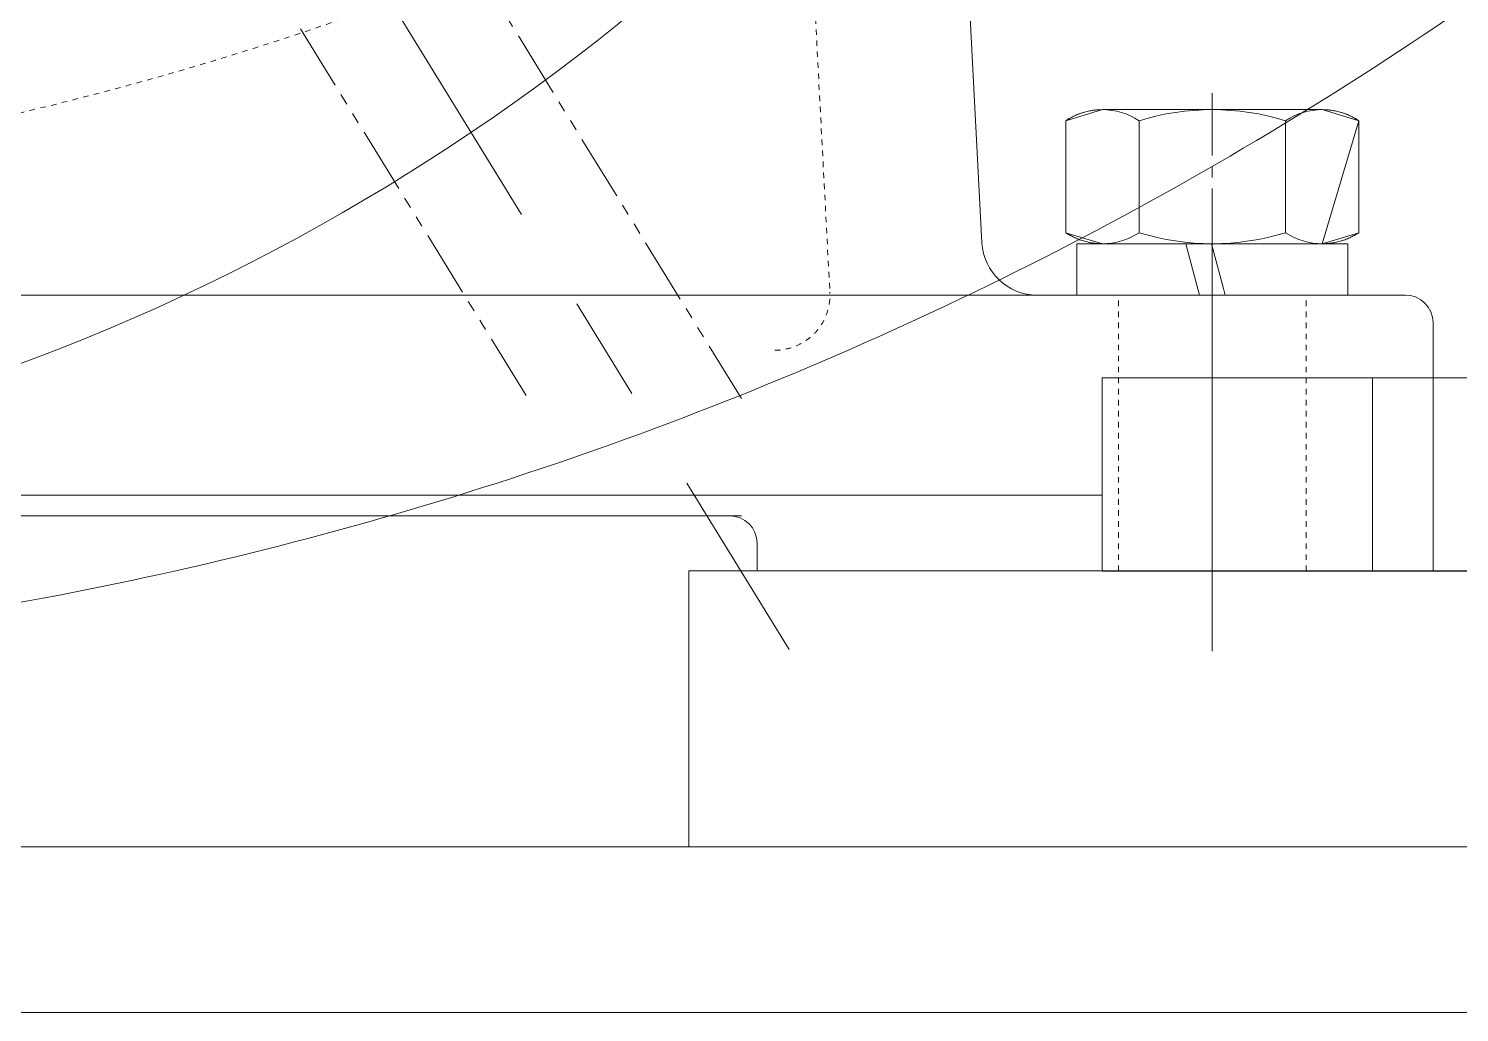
# Model space of a CAD drawing. Header units: millimetres. Extents: x 2 to 671028, y -1 to 511258.
# Drawn here: x 105110 to 111697, y 380879 to 385407 of the extents above; entities that cross this region are included whole.
import ezdxf

# ---------------------------------------------------------------- set-up
doc = ezdxf.new("R2010")
doc.units = ezdxf.units.MM
doc.header["$LTSCALE"] = 25.4
for name, pattern in [('ACAD_ISO02W100', [15, 12, -3]), ('CENTER', [50.8, 31.75, -6.35, 6.35, -6.35]), ('双点画线', [22, 12, -2, 2, -2, 2, -2]), ('点画线', [18, 12, -2, 2, -2]), ('虚线', [2, 1, -1])]:
    doc.linetypes.add(name, pattern=pattern)
for name, color, linetype, lineweight in [('CAXA1', 5, 'CENTER', 5), ('中心线层', 5, 'CENTER', 5), ('细实线层', 7, 'Continuous', 5), ('虚线层', 6, 'ACAD_ISO02W100', 5)]:
    doc.layers.add(name, color=color, linetype=linetype, lineweight=lineweight)

msp = doc.modelspace()

# ---------------------------------------------------------------- linework, layer by layer
at = {"color": 7, "lineweight": 5}
for p, q in [((109025.27, 393456.06), (109498.77, 384421.17)), ((109884.68, 384983), (110053.33, 385033.9)), ((109884.68, 384983), (110053.33, 385033.9)), ((109942.73, 385013.13), (109937.2, 385010.91)), ((109948.3, 385015.24), (109942.73, 385013.13)), ((109953.91, 385017.23), (109948.3, 385015.24)), ((109959.56, 385019.12), (109953.91, 385017.23)), ((109965.25, 385020.9), (109959.56, 385019.12)), ((109970.97, 385022.56), (109965.25, 385020.9)), ((109976.72, 385024.12), (109970.97, 385022.56)), ((109982.5, 385025.56), (109976.72, 385024.12)), ((109988.3, 385026.88), (109982.5, 385025.56)), ((109994.14, 385028.1), (109988.3, 385026.88)), ((109999.99, 385029.2), (109994.14, 385028.1)), ((110005.86, 385030.18), (109999.99, 385029.2)), ((110011.76, 385031.05), (110005.86, 385030.18)), ((110017.67, 385031.81), (110011.76, 385031.05)), ((110023.59, 385032.45), (110017.67, 385031.81)), ((110029.52, 385032.97), (110023.59, 385032.45)), ((110035.47, 385033.38), (110029.52, 385032.97)), ((110041.41, 385033.67), (110035.47, 385033.38)), ((110047.37, 385033.84), (110041.41, 385033.67)), ((110053.33, 385033.9), (110047.37, 385033.84)), ((110053.33, 385033.9), (110559.26, 385033.9)), ((111065.19, 385033.9), (110053.33, 385033.9)), ((110559.26, 385033.9), (110559.26, 385033.9)), ((110559.26, 385033.9), (111065.19, 385033.9)), ((111065.19, 385033.9), (111233.83, 384983)), ((111071.15, 385033.84), (111065.19, 385033.9)), ((111065.19, 385033.9), (111233.83, 384983)), ((111077.1, 385033.67), (111071.15, 385033.84)), ((111083.05, 385033.38), (111077.1, 385033.67)), ((111088.99, 385032.97), (111083.05, 385033.38)), ((111094.93, 385032.45), (111088.99, 385032.97)), ((111100.85, 385031.81), (111094.93, 385032.45)), ((111106.76, 385031.05), (111100.85, 385031.81)), ((111112.65, 385030.18), (111106.76, 385031.05)), ((111118.53, 385029.2), (111112.65, 385030.18)), ((111124.38, 385028.1), (111118.53, 385029.2)), ((111130.21, 385026.88), (111124.38, 385028.1)), ((111136.02, 385025.56), (111130.21, 385026.88)), ((111141.8, 385024.12), (111136.02, 385025.56)), ((111147.55, 385022.56), (111141.8, 385024.12)), ((111153.27, 385020.9), (111147.55, 385022.56)), ((111158.95, 385019.12), (111153.27, 385020.9)), ((111164.6, 385017.23), (111158.95, 385019.12)), ((111170.22, 385015.24), (111164.6, 385017.23)), ((111175.79, 385013.13), (111170.22, 385015.24)), ((111181.32, 385010.91), (111175.79, 385013.13)), ((109889.68, 384986.25), (109884.68, 384983)), ((109884.68, 384467.58), (109884.68, 384983)), ((109884.68, 384467.58), (109884.68, 384983)), ((109894.73, 384989.4), (109889.68, 384986.25)), ((109899.85, 384992.45), (109894.73, 384989.4)), ((109905.03, 384995.39), (109899.85, 384992.45)), ((109910.26, 384998.24), (109905.03, 384995.39)), ((109915.54, 385000.98), (109910.26, 384998.24)), ((109920.88, 385003.63), (109915.54, 385000.98)), ((109926.27, 385006.16), (109920.88, 385003.63)), ((109931.71, 385008.59), (109926.27, 385006.16)), ((109937.2, 385010.91), (109931.71, 385008.59)), ((110221.97, 384983), (110221.97, 384467.58)), ((110896.55, 384983), (110896.55, 384467.58)), ((111233.83, 384983), (111065.19, 384416.68)), ((111186.8, 385008.59), (111181.32, 385010.91)), ((111192.24, 385006.16), (111186.8, 385008.59)), ((111197.63, 385003.63), (111192.24, 385006.16)), ((111202.97, 385000.98), (111197.63, 385003.63)), ((111208.26, 384998.24), (111202.97, 385000.98)), ((111213.49, 384995.39), (111208.26, 384998.24)), ((111218.67, 384992.45), (111213.49, 384995.39)), ((111223.78, 384989.4), (111218.67, 384992.45)), ((111228.84, 384986.25), (111223.78, 384989.4)), ((111233.83, 384983), (111228.84, 384986.25)), ((111233.83, 384467.58), (111233.83, 384983)), ((110053.33, 384416.68), (109884.68, 384467.58)), ((109884.68, 384467.58), (109889.68, 384464.33)), ((110053.33, 384416.68), (109884.68, 384467.58)), ((109889.68, 384464.33), (109894.73, 384461.18)), ((109894.73, 384461.18), (109899.85, 384458.13)), ((109899.85, 384458.13), (109905.03, 384455.18)), ((109905.03, 384455.18), (109910.26, 384452.34)), ((109910.26, 384452.34), (109915.54, 384449.59)), ((109915.54, 384449.59), (109920.88, 384446.95)), ((109920.88, 384446.95), (109926.27, 384444.42)), ((109926.27, 384444.42), (109931.71, 384441.99)), ((109931.71, 384441.99), (109937.2, 384439.67)), ((109937.2, 384439.67), (109942.73, 384437.45)), ((109942.73, 384437.45), (109948.3, 384435.34)), ((109948.3, 384435.34), (109953.91, 384433.35)), ((109953.91, 384433.35), (109959.56, 384431.46)), ((109959.56, 384431.46), (109965.25, 384429.68)), ((109965.25, 384429.68), (109970.97, 384428.02)), ((109970.97, 384428.02), (109976.72, 384426.46)), ((109976.72, 384426.46), (109982.5, 384425.02)), ((109982.5, 384425.02), (109988.3, 384423.69)), ((109988.3, 384423.69), (109994.14, 384422.48)), ((109994.14, 384422.48), (109999.99, 384421.38)), ((109999.99, 384421.38), (110005.86, 384420.4)), ((110005.86, 384420.4), (110011.76, 384419.53)), ((110011.76, 384419.53), (110017.67, 384418.77)), ((111233.83, 384467.58), (111065.19, 384416.68)), ((111100.85, 384418.77), (111106.76, 384419.53)), ((111106.76, 384419.53), (111112.65, 384420.4)), ((111112.65, 384420.4), (111118.53, 384421.38)), ((111118.53, 384421.38), (111124.38, 384422.48)), ((111124.38, 384422.48), (111130.21, 384423.69)), ((111130.21, 384423.69), (111136.02, 384425.02)), ((111136.02, 384425.02), (111141.8, 384426.46)), ((111141.8, 384426.46), (111147.55, 384428.02)), ((111147.55, 384428.02), (111153.27, 384429.68)), ((111153.27, 384429.68), (111158.95, 384431.46)), ((111158.95, 384431.46), (111164.6, 384433.35)), ((111164.6, 384433.35), (111170.22, 384435.34)), ((111170.22, 384435.34), (111175.79, 384437.45)), ((111175.79, 384437.45), (111181.32, 384439.67)), ((111181.32, 384439.67), (111186.8, 384441.99)), ((111186.8, 384441.99), (111192.24, 384444.42)), ((111192.24, 384444.42), (111197.63, 384446.95)), ((111197.63, 384446.95), (111202.97, 384449.59)), ((111202.97, 384449.59), (111208.26, 384452.34)), ((111208.26, 384452.34), (111213.49, 384455.18)), ((111213.49, 384455.18), (111218.67, 384458.13)), ((111218.67, 384458.13), (111223.78, 384461.18)), ((111223.78, 384461.18), (111228.84, 384464.33)), ((111228.84, 384464.33), (111233.83, 384467.58)), ((109935.69, 384180.46), (109935.69, 384416.68)), ((109935.69, 384416.68), (109935.69, 384416.68)), ((109935.69, 384416.68), (110436.8, 384416.68)), ((109935.69, 384416.68), (111182.83, 384416.68)), ((109935.69, 384180.46), (109935.69, 384416.68)), ((110017.67, 384418.77), (110023.59, 384418.13)), ((110023.59, 384418.13), (110029.52, 384417.61)), ((110029.52, 384417.61), (110035.47, 384417.2)), ((110035.47, 384417.2), (110041.41, 384416.91)), ((110041.41, 384416.91), (110047.37, 384416.74)), ((110047.37, 384416.74), (110053.33, 384416.68)), ((110559.26, 384416.68), (110053.33, 384416.68)), ((111065.19, 384416.68), (110053.33, 384416.68)), ((110436.8, 384416.68), (110436.8, 384416.68)), ((110436.8, 384416.68), (110555.13, 384416.68)), ((110500.09, 384180.46), (110436.8, 384416.68)), ((110555.13, 384416.68), (110555.13, 384416.68)), ((110555.13, 384416.68), (110559.26, 384416.68)), ((110610.5, 384210.04), (110555.13, 384416.68)), ((110559.26, 384416.68), (110559.26, 384416.68)), ((110559.26, 384416.68), (111182.83, 384416.68)), ((111065.19, 384416.68), (110559.26, 384416.68)), ((110559.26, 384416.68), (110559.26, 384416.68)), ((111065.19, 384416.68), (111071.15, 384416.74)), ((111071.15, 384416.74), (111077.1, 384416.91)), ((111077.1, 384416.91), (111083.05, 384417.2)), ((111083.05, 384417.2), (111088.99, 384417.61)), ((111088.99, 384417.61), (111094.93, 384418.13)), ((111094.93, 384418.13), (111100.85, 384418.77)), ((111182.83, 384416.68), (111182.83, 384416.68)), ((111182.83, 384416.68), (111182.83, 384180.46)), ((111182.83, 384180.46), (111182.83, 384416.68)), ((111448.26, 384180.46), (91890.26, 384180.46)), ((110500.09, 384180.46), (109935.69, 384180.46)), ((109935.69, 384180.46), (109935.69, 384180.46)), ((109935.69, 384180.46), (111182.83, 384180.46)), ((110559.26, 384180.46), (110500.09, 384180.46)), ((110500.09, 384180.46), (110500.09, 384180.46)), ((110618.42, 384180.46), (110559.26, 384180.46)), ((110559.26, 384180.46), (110559.26, 384180.46)), ((110618.42, 384180.46), (110610.5, 384210.04)), ((111182.83, 384180.46), (110618.42, 384180.46)), ((110618.42, 384180.46), (110618.42, 384180.46)), ((111575.26, 384053.46), (111575.26, 382910.52)), ((110051.37, 382909.67), (110051.37, 383798.67)), ((110051.37, 383798.67), (113861.37, 383798.67)), ((111295.97, 383798.67), (111295.97, 382909.67)), ((110051.37, 383258.63), (93287.37, 383258.63)), ((93668.26, 383164.43), (108391.37, 383164.43)), ((108463.76, 383037.43), (108463.76, 382910.46)), ((108149.01, 382910.52), (114499.01, 382910.52)), ((108149.01, 382910.52), (108149.01, 381640.52)), ((108463.76, 382910.52), (111575.26, 382910.52)), ((113861.37, 382909.67), (110051.37, 382909.67)), ((118309.01, 381640.52), (87321.01, 381640.52)), ((118309.01, 380878.52), (87321.01, 380878.52))]:
    msp.add_line(p, q, dxfattribs=at)
msp.add_circle((101669.37, 393069.67), 9811.04, dxfattribs=at)
for centre, radius, start, end in [((110053.33, 384729.06), 304.84, 56.411319, 123.588681), ((110559.26, 383890.9), 1143, 72.837058, 107.162942), ((111065.19, 384729.06), 304.84, 56.411319, 123.588681), ((109752.43, 384434.46), 254, 183, 270), ((110053.33, 384721.52), 304.84, 236.411319, 303.588681), ((110559.26, 385559.68), 1143, 252.837058, 287.162942), ((111065.19, 384721.52), 304.84, 236.411319, 303.588681), ((111448.26, 384053.46), 127, 0, 90), ((108336.76, 383037.43), 127, 0, 90)]:
    msp.add_arc(centre, radius, start, end, dxfattribs=at)
msp.add_open_spline([(112198.54, 409943.18), (111307.25, 410897.4), (109271.06, 412607.28), (105648.39, 414323.43), (101648.95, 415013.23), (97577.24, 414596.34), (93714.41, 413143.87), (90329.11, 410718.76), (87667.7, 407468.21), (85926.41, 403609.88), (85198.88, 399395.79), (85693.17, 395116.68), (87239.87, 391073.05), (89811.1, 387548.46), (93226.13, 384790.06), (97266.86, 383002.31), (101660.41, 382303.54), (106112, 382788.56), (110316.2, 384409.21), (113975.45, 387087.71), (116841.92, 390638.1), (118700.96, 394836.93), (119165.43, 397877.96), (119207.73, 399400.36)], degree=3, knots=[0, 0, 0, 0, 6187.6660257, 12450.3554582, 18783.7763803, 25175.5539804, 31622.0656792, 38124.7135948, 44683.2378582, 51298.5509218, 57973.8707278, 64697.0192939, 71462.7486572, 78273.5017955, 85129.2788968, 92030.0801453, 98977.2858434, 105969.7011519, 113006.6229991, 120087.9511857, 127214.4959448, 134386.4928487, 141603.6632662, 141603.6632662, 141603.6632662, 141603.6632662], dxfattribs=at)
at = {"layer": 'CAXA1', "linetype": 'CENTER', "lineweight": 5, "ltscale": 3}
for p, q in [((104082.34, 389908.59), (108611.3, 382549.62)), ((110559.26, 382541.86), (110559.26, 384574.92))]:
    msp.add_line(p, q, dxfattribs=at)
msp.add_circle((101675.99, 399420.56), 14351, dxfattribs=at)
at = {"layer": '中心线层', "color": 7, "linetype": '点画线', "lineweight": 5}
for p, q in [((110559.26, 384365.78), (110559.26, 385110.1)), ((110559.26, 384104.26), (110559.26, 384485.26))]:
    msp.add_line(p, q, dxfattribs=at)
at = {"layer": '细实线层', "color": 7, "linetype": '双点画线', "lineweight": 5}
for p, q in [((104435.49, 390131.94), (108391.37, 383704.15)), ((103725.42, 389688.93), (107410.92, 383700.46))]:
    msp.add_line(p, q, dxfattribs=at)
at = {"layer": '虚线层', "color": 7, "linetype": '虚线', "lineweight": 5}
for p, q in [((108315.05, 393418.84), (108798.52, 384193.75)), ((110127.46, 382910.52), (110127.46, 384180.46)), ((110991.06, 382910.52), (110991.06, 384180.46))]:
    msp.add_line(p, q, dxfattribs=at)
for centre, radius, start, end in [((101675.99, 399420.56), 14795.5, 238.585014, 301.355793), ((108544.86, 384180.46), 254, 270, 3)]:
    msp.add_arc(centre, radius, start, end, dxfattribs=at)

doc.saveas('drawing.dxf')
